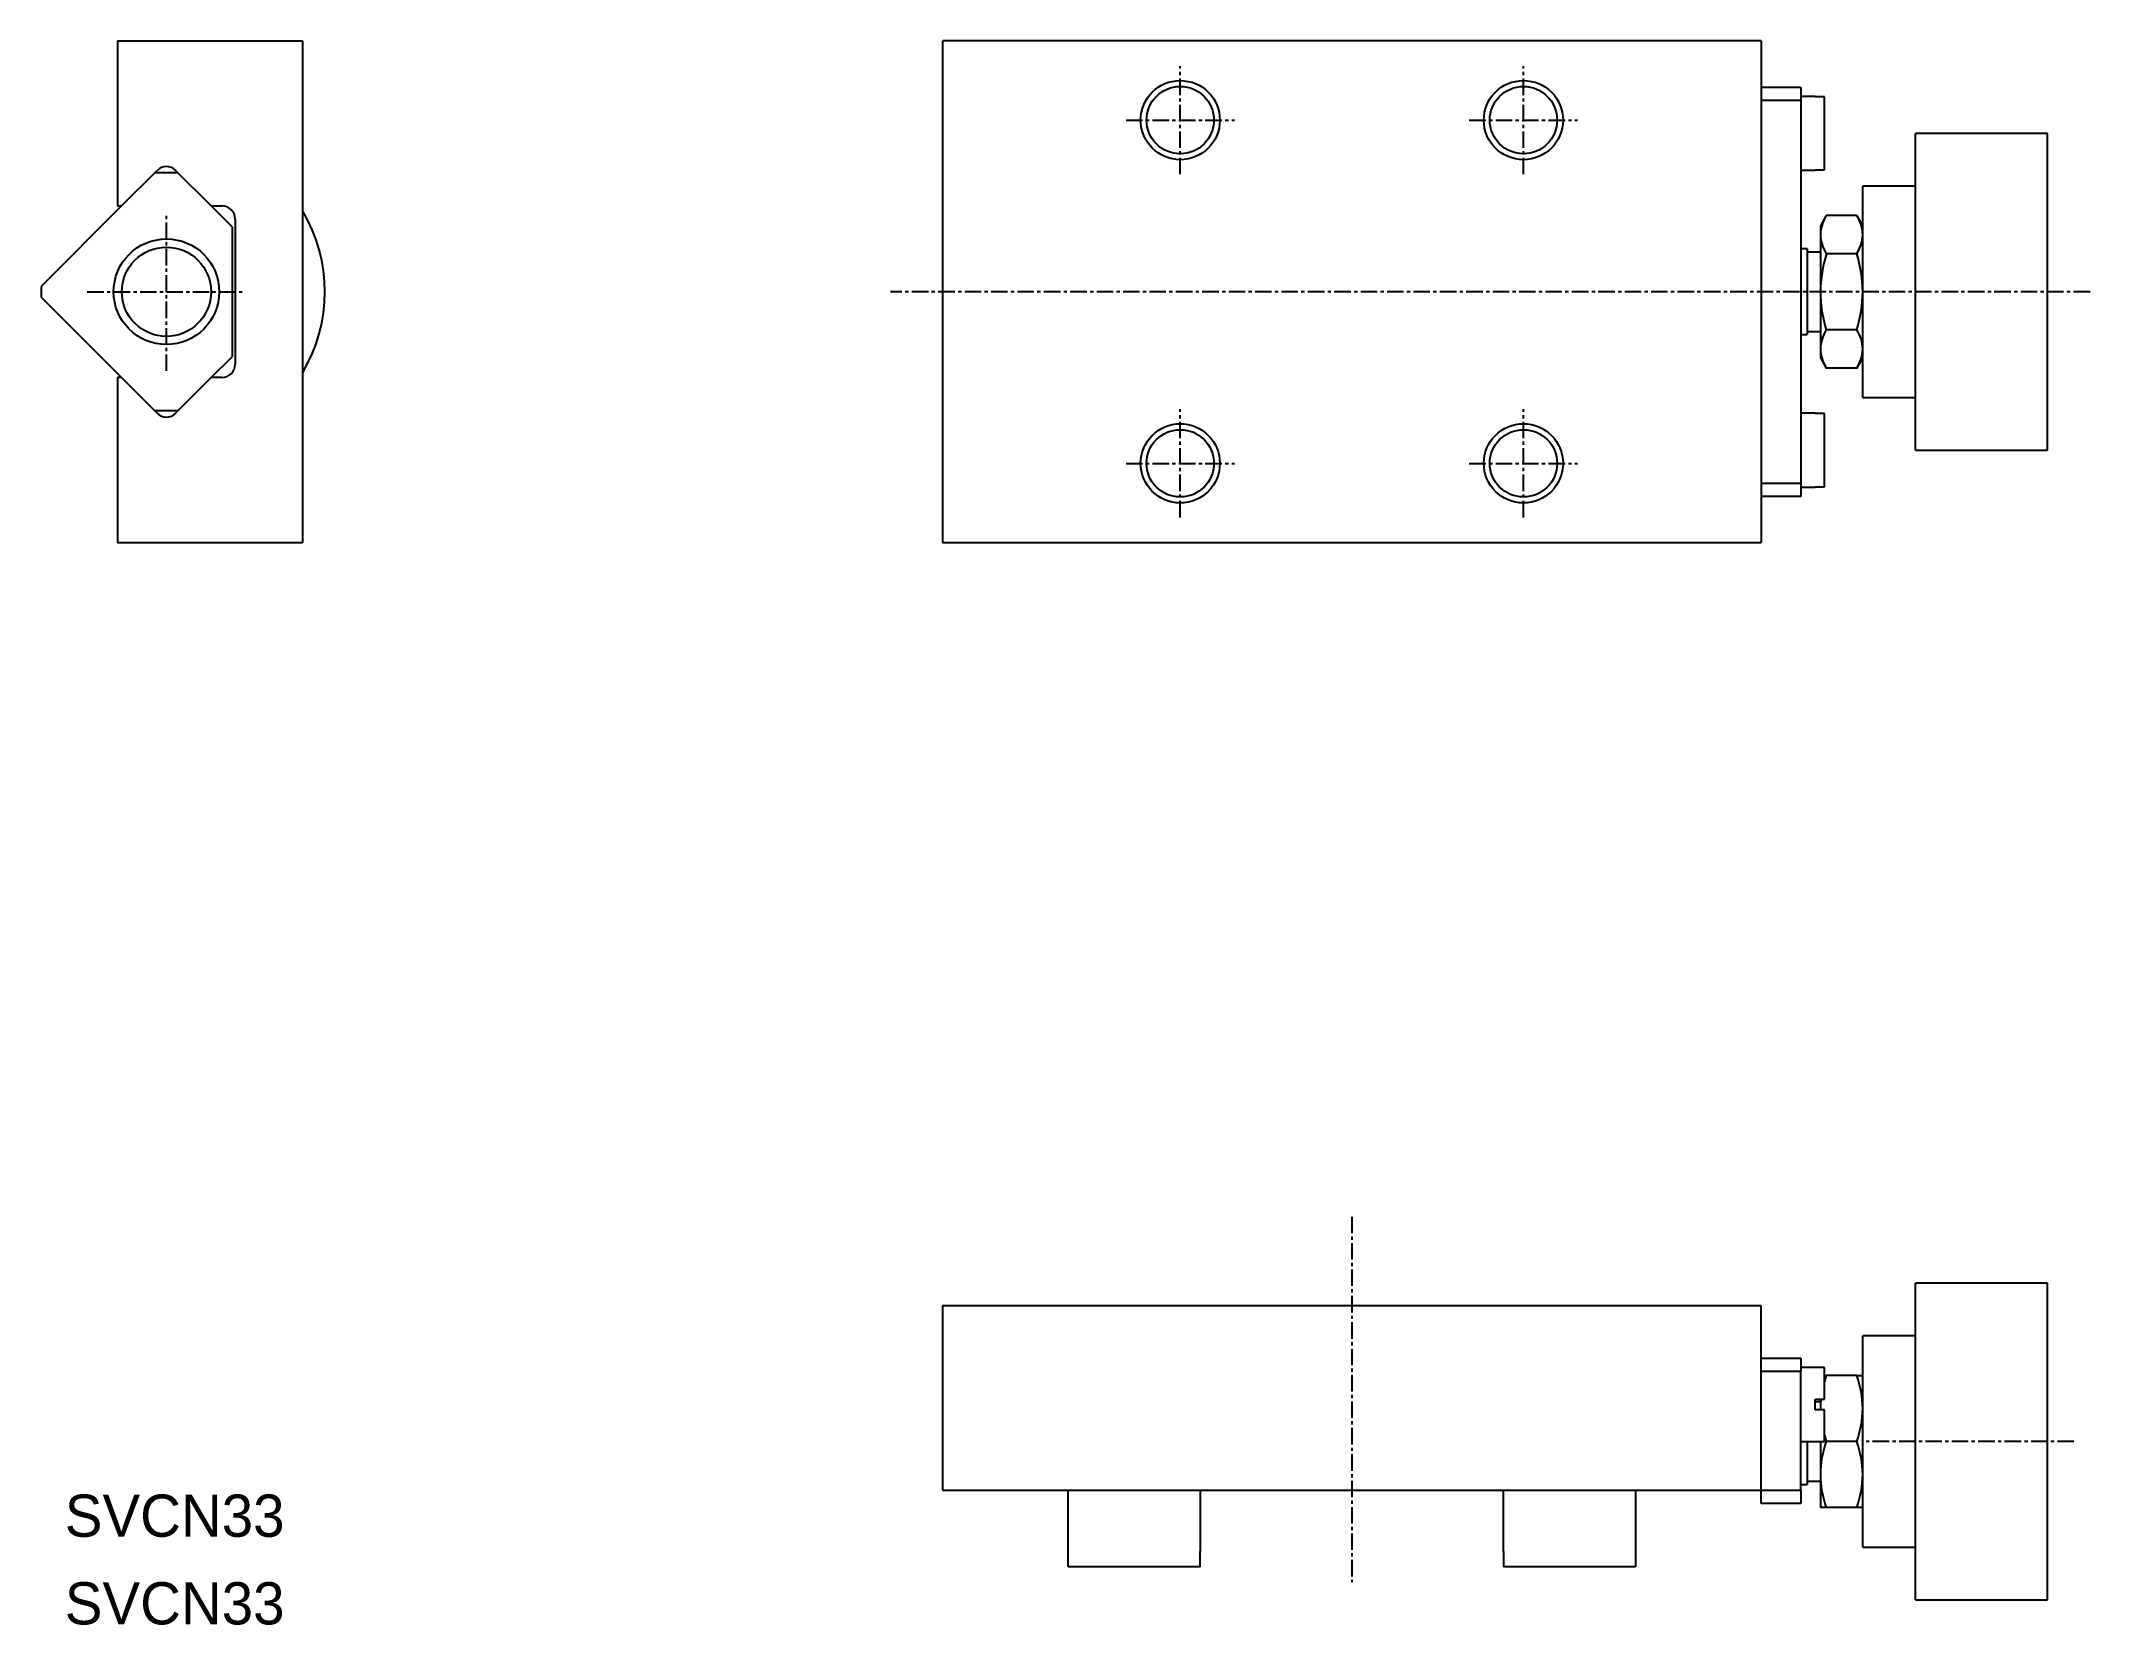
# Model space of a CAD drawing. Extents: x 8 to 163, y 10 to 130.
import ezdxf

# ---------------------------------------------------------------- set-up
doc = ezdxf.new("R2010")
doc.units = 0
doc.linetypes.add('CENTER', pattern=[2, 1.25, -0.25, 0.25, -0.25])
doc.layers.get('0').update_dxf_attribs({"linetype": 'CONTINUOUS'})
doc.layers.add('CENTER', color=1, linetype='CENTER')

msp = doc.modelspace()

# ---------------------------------------------------------------- linework, layer by layer
at = {"color": 7, "linetype": 'CONTINUOUS'}
for p, q in [((14, 129.96), (28, 129.96)), ((14, 129.96), (14, 117.46)), ((28, 129.96), (28, 91.96)), ((76.5, 129.96), (76.5, 91.96)), ((138.51, 129.96), (76.51, 129.96)), ((138.5, 129.96), (138.5, 91.96)), ((138.5, 126.46), (141.5, 126.46)), ((141.5, 126.46), (141.5, 125.46)), ((142.6, 125.76), (141.5, 125.76)), ((142.6, 125.73), (142.6, 125.76)), ((141.5, 125.46), (138.5, 125.46)), ((141.5, 125.46), (141.5, 96.46)), ((143.3, 125.73), (142.6, 125.73)), ((143.3, 120.19), (143.3, 125.73)), ((160.2, 122.96), (150.2, 122.96)), ((150.2, 98.96), (150.2, 122.96)), ((160.2, 98.96), (160.2, 122.96)), ((14.3, 117.46), (16.99, 120.15)), ((18.6, 119.96), (16.8, 119.96)), ((18.4, 120.15), (21.1, 117.46)), ((141.5, 120.16), (142.6, 120.16)), ((142.6, 120.19), (143.3, 120.19)), ((142.6, 120.16), (142.6, 120.19)), ((146.2, 102.96), (146.2, 118.96)), ((150.2, 118.96), (146.2, 118.96)), ((14.3, 117.46), (8.2, 111.36)), ((14, 117.46), (14.3, 117.46)), ((21.1, 117.46), (21.9, 117.46)), ((22.7, 115.86), (21.1, 117.46)), ((22.9, 116.46), (22.9, 105.46)), ((143.44, 116.73), (143, 115.96)), ((143.44, 116.73), (143, 115.96)), ((145.75, 116.73), (143.44, 116.73)), ((145.75, 116.73), (143.44, 116.73)), ((146.2, 115.96), (145.75, 116.73)), ((146.2, 115.96), (145.75, 116.73)), ((22.7, 106.06), (22.7, 115.86)), ((143, 115.96), (143, 115.29)), ((143, 115.96), (143, 115.29)), ((143, 115.29), (143, 110.96)), ((143, 115.29), (143, 110.96)), ((142, 114.21), (141.5, 114.21)), ((142, 114.21), (141.5, 114.21)), ((142, 114.21), (142, 110.96)), ((142, 114.21), (142, 110.96)), ((143, 113.96), (142, 113.96)), ((143, 113.96), (142, 113.96)), ((145.75, 113.84), (143.44, 113.84)), ((145.75, 113.84), (143.44, 113.84)), ((8.2, 111.36), (8.2, 110.56)), ((8.2, 110.56), (14.3, 104.46)), ((142, 110.96), (142, 107.71)), ((142, 110.96), (142, 107.71)), ((143, 110.96), (143, 106.63)), ((143, 110.96), (143, 106.63)), ((141.5, 107.71), (142, 107.71)), ((141.5, 107.71), (142, 107.71)), ((142, 107.96), (143, 107.96)), ((142, 107.96), (143, 107.96)), ((145.75, 108.07), (143.44, 108.07)), ((145.75, 108.07), (143.44, 108.07)), ((21.1, 104.46), (22.7, 106.06)), ((143, 106.63), (143, 105.96)), ((143, 106.63), (143, 105.96)), ((143, 105.96), (143.44, 105.18)), ((143, 105.96), (143.44, 105.18)), ((145.75, 105.18), (146.2, 105.96)), ((145.75, 105.18), (146.2, 105.96)), ((14, 104.46), (14, 91.96)), ((14.3, 104.46), (14, 104.46)), ((16.99, 101.76), (14.3, 104.46)), ((21.1, 104.46), (18.4, 101.76)), ((21.9, 104.46), (21.1, 104.46)), ((145.75, 105.18), (143.44, 105.18)), ((145.75, 105.18), (143.44, 105.18)), ((146.2, 102.96), (150.2, 102.96)), ((16.8, 101.96), (18.6, 101.96)), ((142.6, 101.76), (141.5, 101.76)), ((142.6, 101.73), (142.6, 101.76)), ((143.3, 101.73), (142.6, 101.73)), ((143.3, 96.19), (143.3, 101.73)), ((150.2, 98.96), (160.2, 98.96)), ((138.5, 96.46), (141.5, 96.46)), ((141.5, 96.46), (141.5, 95.46)), ((141.5, 95.46), (138.5, 95.46)), ((141.5, 96.16), (142.6, 96.16)), ((142.6, 96.19), (143.3, 96.19)), ((142.6, 96.16), (142.6, 96.19)), ((14, 91.96), (28, 91.96)), ((76.5, 91.96), (138.5, 91.96)), ((150.2, 11.86), (150.2, 35.86)), ((160.2, 35.86), (150.2, 35.86)), ((160.2, 11.86), (160.2, 35.86)), ((76.5, 34.16), (138.5, 34.16)), ((76.5, 34.16), (76.5, 20.16)), ((108.55, 34.16), (130.4, 34.16)), ((108.55, 34.16), (121.4, 34.16)), ((138.5, 20.16), (138.5, 34.16)), ((146.2, 15.86), (146.2, 31.86)), ((150.2, 31.86), (146.2, 31.86)), ((138.5, 30.16), (141.5, 30.16)), ((141.5, 30.16), (141.5, 29.16)), ((141.5, 29.16), (138.5, 29.16)), ((143.3, 29.46), (141.5, 29.46)), ((141.5, 20.16), (141.5, 29.16)), ((143.3, 27.06), (143.3, 29.46)), ((143.3, 28.86), (143.44, 28.86)), ((143.35, 28.55), (143.3, 28.38)), ((143.44, 28.86), (143.35, 28.55)), ((145.75, 28.86), (143.44, 28.86)), ((145.75, 28.86), (146.2, 28.86)), ((142.6, 26.26), (142.6, 27.06)), ((142.6, 27.06), (143.3, 27.06)), ((143, 26.86), (142.6, 26.86)), ((143, 27.06), (143, 26.36)), ((143.01, 26.68), (143, 26.36)), ((143.03, 27), (143.01, 26.68)), ((143.03, 27.06), (143.03, 27)), ((143.3, 26.26), (142.6, 26.26)), ((143, 26.36), (143, 26.26)), ((143, 26.36), (143, 26.26)), ((143.3, 23.86), (143.3, 26.26)), ((141.5, 23.86), (143.3, 23.86)), ((142, 23.86), (142, 20.61)), ((143, 23.86), (143, 21.36)), ((143.3, 24.34), (143.44, 23.86)), ((145.75, 23.86), (143.44, 23.86)), ((141.5, 20.61), (142, 20.61)), ((142, 20.86), (143, 20.86)), ((143, 21.36), (143, 18.86)), ((76.5, 20.16), (138.5, 20.16)), ((86, 14.36), (86, 20.16)), ((96, 20.16), (96, 15.52)), ((119, 15.52), (119, 20.16)), ((129, 20.16), (129, 14.36)), ((138.5, 20.16), (141.5, 20.16)), ((138.5, 19.16), (138.5, 20.16)), ((141.5, 19.16), (138.5, 19.16)), ((141.5, 20.16), (141.5, 19.16)), ((143.44, 18.86), (143, 18.86)), ((145.75, 18.86), (143.44, 18.86)), ((146.2, 18.86), (145.75, 18.86)), ((146.2, 15.86), (150.2, 15.86)), ((96, 14.36), (86, 14.36)), ((96, 14.36), (96, 15.52)), ((119, 15.52), (119, 14.36)), ((129, 14.36), (119, 14.36)), ((150.2, 11.86), (160.2, 11.86))]:
    msp.add_line(p, q, dxfattribs=at)
at = {"color": 3, "linetype": 'CONTINUOUS'}
for centre, radius in [((94.5, 123.96), 3), ((120.5, 123.96), 3), ((17.7, 110.96), 3.38), ((94.5, 97.96), 3), ((120.5, 97.96), 3)]:
    msp.add_circle(centre, radius, dxfattribs=at)
at = {"color": 7, "linetype": 'CONTINUOUS'}
for centre, radius in [((94.5, 123.96), 2.55), ((120.5, 123.96), 2.55), ((17.7, 110.96), 4), ((94.5, 97.96), 2.55), ((120.5, 97.96), 2.55)]:
    msp.add_circle(centre, radius, dxfattribs=at)
for centre, radius, start, end in [((17.7, 119.44), 1, 45, 135), ((21.9, 116.46), 1, 0, 90), ((17.7, 110.96), 12, 329.13, 30.87), ((145.88, 115.18), 2.89, 147.6436, 177.9722), ((145.88, 115.18), 2.89, 147.6436, 177.9722), ((143.39, 115.21), 2.81, 1.6143, 32.7699), ((143.39, 115.21), 2.81, 1.6143, 32.7699), ((145.81, 115.37), 2.81, 181.6143, 212.7699), ((145.81, 115.37), 2.81, 181.6143, 212.7699), ((143.31, 115.39), 2.89, 327.6436, 357.9722), ((143.31, 115.39), 2.89, 327.6436, 357.9722), ((153.23, 110.85), 10.23, 163.0011, 179.411), ((153.23, 110.85), 10.23, 163.0011, 179.411), ((136.14, 110.88), 10.06, 0.443, 17.1449), ((136.14, 110.88), 10.06, 0.443, 17.1449), ((153.09, 111.04), 10.1, 180.4759, 197.112), ((153.09, 111.04), 10.1, 180.4759, 197.112), ((135.87, 111.08), 10.33, 343.0772, 359.3349), ((135.87, 111.08), 10.33, 343.0772, 359.3349), ((145.88, 106.52), 2.89, 147.6436, 177.9722), ((145.88, 106.52), 2.89, 147.6436, 177.9722), ((143.39, 106.55), 2.81, 1.6143, 32.7699), ((143.39, 106.55), 2.81, 1.6143, 32.7699), ((145.81, 106.71), 2.81, 181.6143, 212.7699), ((145.81, 106.71), 2.81, 181.6143, 212.7699), ((143.31, 106.73), 2.89, 327.6436, 357.9722), ((143.31, 106.73), 2.89, 327.6436, 357.9722), ((21.9, 105.46), 1, 270, 0), ((17.7, 102.47), 1, 225, 315), ((138.5, 26.27), 7.7, 0.6328, 19.6234), ((138.36, 26.47), 7.84, 340.5451, 359.1987), ((150.83, 21.25), 7.84, 160.5451, 179.1987), ((138.5, 21.27), 7.7, 0.6328, 19.6234), ((150.69, 21.44), 7.7, 180.6328, 199.6234), ((138.36, 21.47), 7.84, 340.5451, 359.1987)]:
    msp.add_arc(centre, radius, start, end, dxfattribs=at)
at = {"layer": 'CENTER', "color": 1, "linetype": 'CENTER'}
for p, q in [((94.5, 119.86), (94.5, 128.06)), ((120.5, 119.86), (120.5, 128.06)), ((90.4, 123.96), (98.6, 123.96)), ((116.4, 123.96), (124.6, 123.96)), ((17.7, 104.96), (17.7, 116.96)), ((11.7, 110.96), (23.7, 110.96)), ((163.42, 110.96), (72.55, 110.96)), ((94.5, 93.86), (94.5, 102.06)), ((120.5, 93.86), (120.5, 102.06)), ((90.4, 97.96), (98.6, 97.96)), ((116.4, 97.96), (124.6, 97.96)), ((107.5, 40.89), (107.5, 13.19)), ((162.2, 23.86), (146.2, 23.86))]:
    msp.add_line(p, q, dxfattribs=at)

# ---------------------------------------------------------------- texts
at = {"color": 7, "linetype": 'CONTINUOUS'}
for p in [(10, 16.64), (10, 10)]:
    msp.add_text('SVCN33', height=3.2, dxfattribs=at).set_placement(p)

doc.saveas('drawing.dxf')
